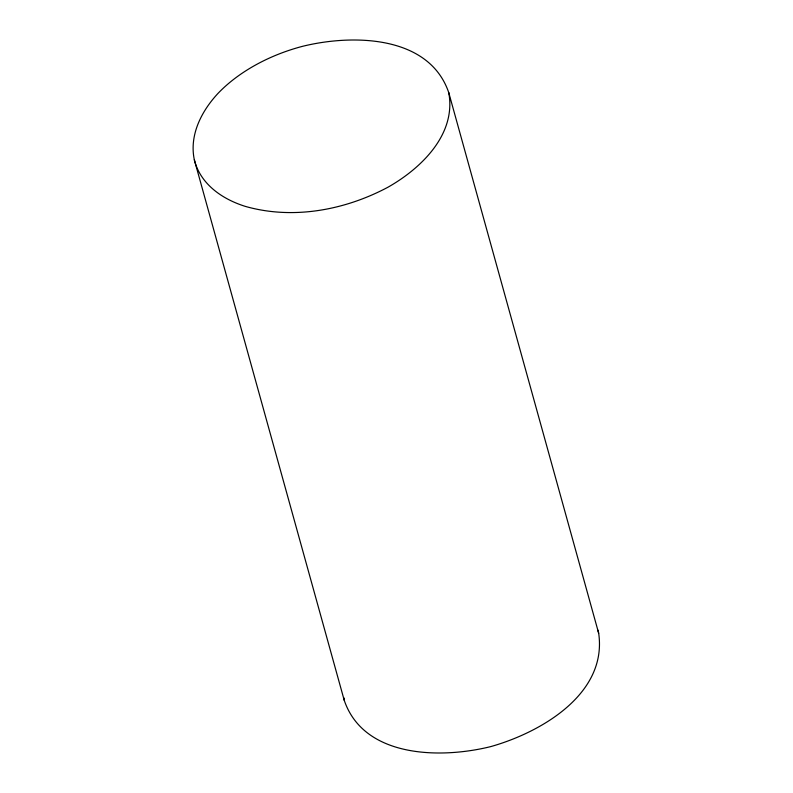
<?xml version="1.0" encoding="UTF-8"?>
<svg xmlns="http://www.w3.org/2000/svg" width="793" height="793" viewBox="0 0 793 793"><rect width="100%" height="100%" fill="white"/><g stroke="black" fill="none" stroke-linecap="round" stroke-linejoin="round"><path stroke-width="1.19" d="M448.779 92.722C429.053 34.674 351.626 34.109 302.252 46.4A131.787 82.214 -15.5 0 0 217.946 93.455C201.531 111.099 189.121 135.068 194.315 159.73L344.221 700.278C363.947 758.326 441.374 758.891 490.748 746.6C540.598 732.573 607.488 694.113 598.685 633.27L448.779 92.722C456.421 134.423 421.192 168.354 388.055 187.168C344.866 210.214 292.924 219.958 245.206 206.358A131.807 82.234 -15.5 0 1 194.315 159.73M344.033 697.959L344.221 700.278M597.763 629.949A131.807 82.234 -15.5 0 1 598.685 633.27"/></g></svg>
